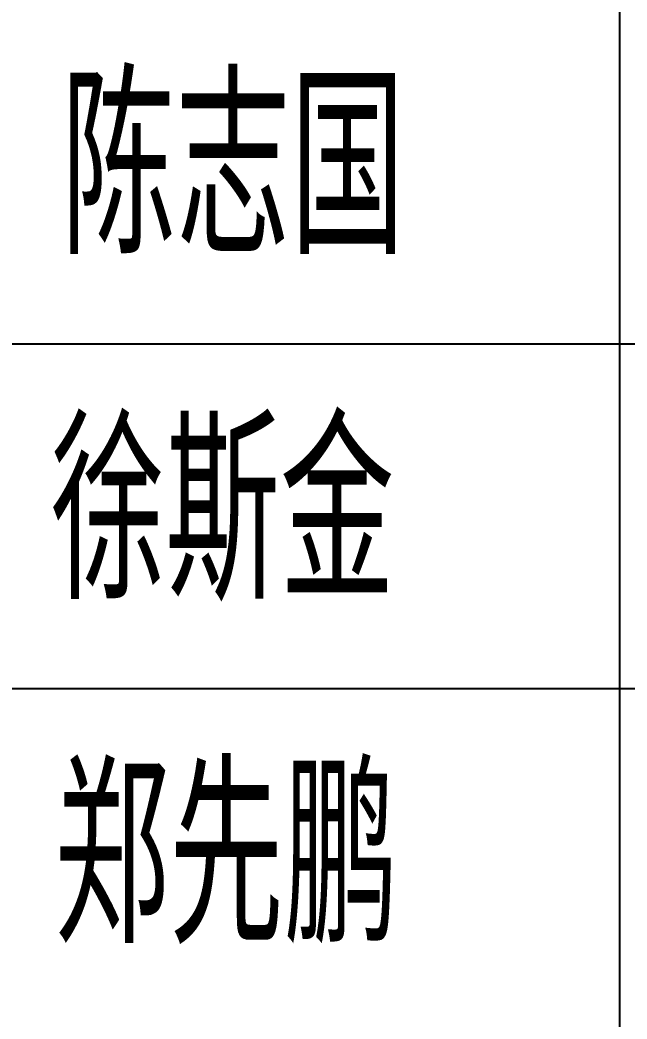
# Model space of a CAD drawing. Extents: x 2025205 to 2402328, y -557483 to 329036.
# Drawn here: x 2170611 to 2173252, y -534472 to -530123 of the extents above; entities that cross this region are included whole.
import ezdxf

# ---------------------------------------------------------------- set-up
doc = ezdxf.new("R2010")
doc.units = 0
doc.header["$LTSCALE"] = 1500
doc.header["$MEASUREMENT"] = 0
doc.layers.add('PUB_TITLE', color=4, linetype='Continuous')
doc.styles.add('TSSD_REIN', font='TSSDENG', dxfattribs={"width": 0.8, "bigfont": 'TSSDCHN'})

# ---------------------------------------------------------------- blocks, each defined once
blk = doc.blocks.new('EWW')
at = {"layer": 'PUB_TITLE'}
for p, q in [((-160507.8, 283054.6), (-160507.8, 276075)), ((-165269.8, 280054.6), (-158269.8, 280054.6)), ((-165269.8, 279054.6), (-158269.8, 279054.6))]:
    blk.add_line(p, q, dxfattribs=at)
at = {"layer": 'PUB_TITLE', "style": 'TSSD_REIN', "width": 0.7}
for s, p in [('陈志国', (-162128.1, 280315.6, -125)), ('徐斯金', (-162158.4, 279315.6, -125)), ('郑先鹏', (-162147.4, 278315.6, -125))]:
    blk.add_text(s, height=500, dxfattribs=at).set_placement(p)

msp = doc.modelspace()

# ---------------------------------------------------------------- block references
at = {"xscale": 1.5, "yscale": 1.5, "zscale": 1.5}
msp.add_blockref('EWW', (2413981.8, -951614.5), dxfattribs=at)

doc.saveas('drawing.dxf')
